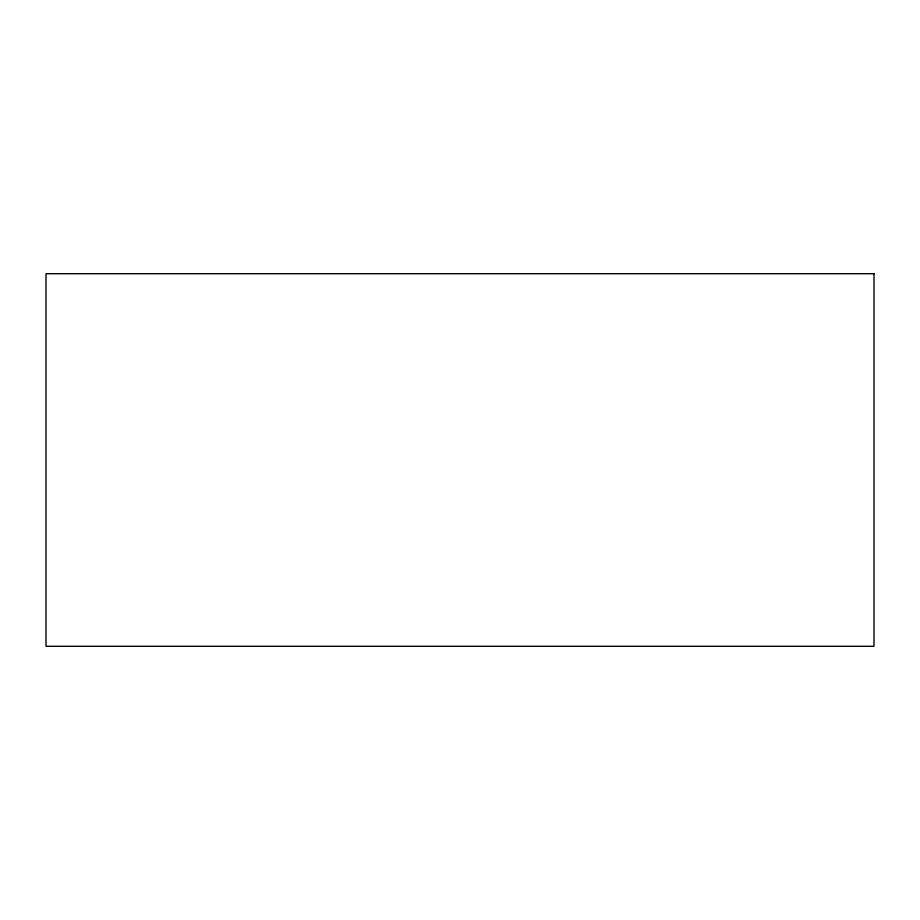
<?xml version="1.0" encoding="UTF-8"?>
<svg xmlns="http://www.w3.org/2000/svg" width="920" height="920" viewBox="0 0 920 920"><rect width="100%" height="100%" fill="white"/><g stroke="black" fill="none" stroke-linecap="round" stroke-linejoin="round"><path stroke-width="1.38" d="M874 273.7L46 273.7L46 646.3L874 646.3L874 273.7"/></g></svg>
